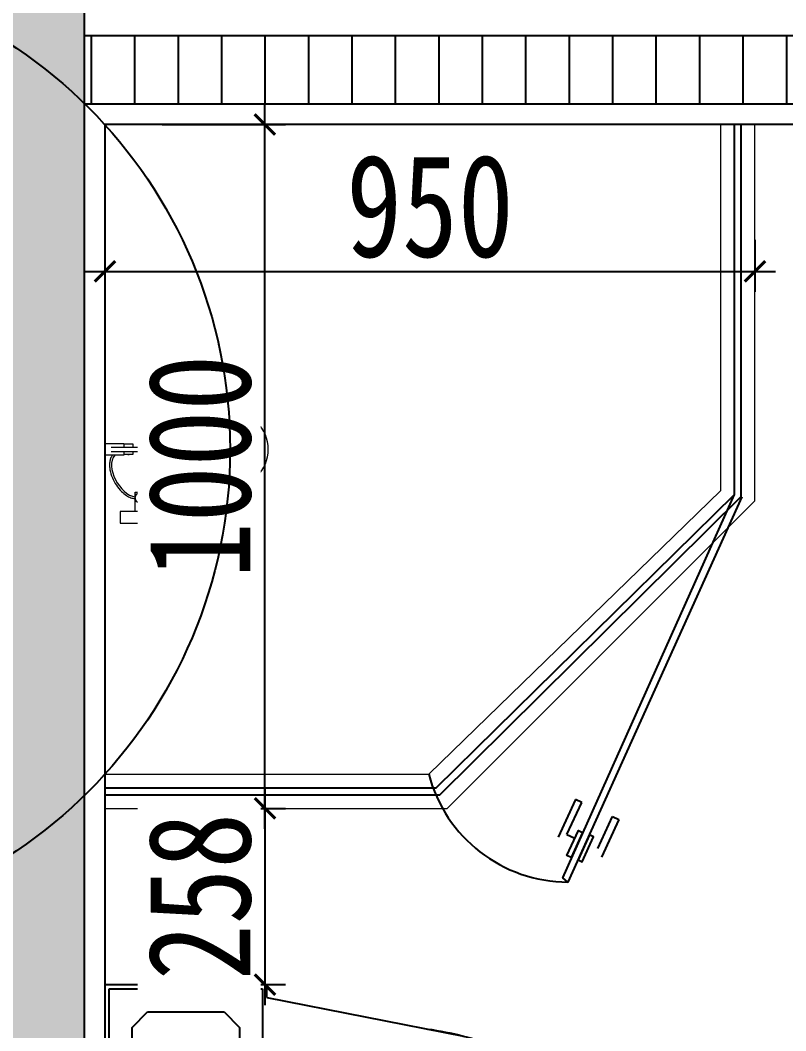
# Model space of a CAD drawing. Header units: millimetres. Extents: x -41640 to 3079702, y -5257903 to 68462.
# Drawn here: x -24765 to -23646, y 45612 to 47090 of the extents above; entities that cross this region are included whole.
import ezdxf

# ---------------------------------------------------------------- set-up
doc = ezdxf.new("R2010")
doc.units = ezdxf.units.MM
doc.header["$LTSCALE"] = 10
doc.layers.get('0').update_dxf_attribs({"color": 255})
doc.layers.get('Defpoints').update_dxf_attribs({"color": 255})
for name, color, linetype in [('0008原建筑墙柱体', 145, 'Continuous'), ('平面家具布置图', 6, 'Continuous'), ('标柱', 6, 'Continuous'), ('细线', 1, 'Continuous')]:
    doc.layers.add(name, color=color, linetype=linetype)
doc.layers.add('墙砖', color=250, linetype='Continuous', lineweight=13)
doc.layers.add('黄安－5', color=250, linetype='Continuous', lineweight=9)
doc.layers.add('家具', color=30, linetype='Continuous', lineweight=13, transparency=0.3)
doc.styles.add('(图框)宋体', font='', dxfattribs={"width": 0.8})
doc.styles.get("Standard").update_dxf_attribs({"font": ''})
doc.styles.get('(图框)宋体').set_extended_font_data('SimSun')
doc.styles.get('Standard').set_extended_font_data('SimSun')
doc.dimstyles.get("Standard").update_dxf_attribs({"dimtxt": 0.18, "dimasz": 0.18, "dimexe": 0.18, "dimexo": 0.0625, "dimgap": 0.09, "dimtad": 0, "dimtih": 1, "dimtoh": 1, "dimdec": 4, "dimzin": 0, "dimdsep": 46, "dimtxsty": 'Standard', "dimcen": 0.09, "dimadec": 0, "dimazin": 0, "dimtfac": 1, "dimtdec": 4, "dimtofl": 0, "dimtmove": 0, "dimatfit": 3, "dimfxl": 1, "dimtolj": 1, "dimtzin": 0, "dimarcsym": 0})

# ---------------------------------------------------------------- blocks, each defined once
blk = doc.blocks.new('hua')
at = {"layer": '家具', "color": 45, "linetype": 'Continuous'}
for p, q in [((297284.6, -907421.1, 0), (297532, -907421.1, 0)), ((297311.2, -907413.9, 0), (297311.2, -907421.1, 0)), ((297532, -907421.1, 0), (297532.9, -907421.1, 0)), ((297284.6, -907430.7, 0), (297532, -907430.7, 0)), ((297311.2, -907430.7, 0), (297311.2, -907437.9, 0)), ((297319.1, -907437.1, 0), (297322.1, -907437.1, 0)), ((297335, -907555.2, 0), (297335, -907515.2, 0)), ((297335, -907515.2, 0), (297359, -907515.2, 0)), ((297346.8, -907515.2, 0), (297372.8, -907515.2, 0)), ((297346.8, -907539.2, 0), (297372.8, -907539.2, 0)), ((297359, -907539.2, 0), (297359, -907555.2, 0)), ((297335, -907555.2, 0), (297359, -907555.2, 0)), ((297359, -907556, 0), (297335, -907556, 0))]:
    blk.add_line(p, q, dxfattribs=at)
at = {"layer": '家具', "color": 45, "linetype": 'Continuous', "elevation": 0}
for points in [[(297311.2, -907437.9), (297271.5, -907437.9), (297271.5, -907413.9), (297311.2, -907413.9)], [(297311.2, -907414.7), (297329.9, -907414.7), (297329.9, -907421.1)], [(297329.9, -907430.7), (297329.9, -907437.1), (297311.2, -907437.1)]]:
    blk.add_lwpolyline(points, dxfattribs=at)
for points in [[(297303, -907580), (297367, -907580), (297367, -907556), (297303, -907556)], [(297335.6, -907556), (297335.6, -907555.2), (297358.5, -907555.2), (297358.5, -907556)]]:
    blk.add_lwpolyline(points, close=True, dxfattribs=at)
at = {"layer": '家具', "color": 45, "linetype": 'Continuous'}
blk.add_circle((297346.8, -907527.2, 0), 12, dxfattribs=at)
for radius, start, end in [(80, 183.4107, 176.5311), (5.6, 238.2015, 120.1881), (4.8, 262.5498, 86.7133)]:
    blk.add_arc((297532.6, -907425.9, 0), radius, start, end, dxfattribs=at)
blk.add_ellipse((297372.8, -907527.2, 0), major_axis=(0, -12), ratio=0.777313, start_param=3.141593, end_param=9.424778, dxfattribs=at)
blk.add_open_spline([(297292.3, -907437.9, 0), (297270.5, -907461.8, 0), (297303, -907522.2, 0), (297335, -907525.1, 0)], degree=3, dxfattribs=at)
blk.add_open_spline([(297287.2, -907437.9, 0), (297286.4, -907439.1, 0), (297285.6, -907440.3, 0), (297283.8, -907443.9, 0), (297282.9, -907446.3, 0), (297281.7, -907451.3, 0), (297281.4, -907453.9, 0), (297281.1, -907459.2, 0), (297281.2, -907461.9, 0), (297282.1, -907470.1, 0), (297283.5, -907475.6, 0), (297287.5, -907486.6, 0), (297290.1, -907492, 0), (297296.2, -907502.2, 0), (297299.8, -907507, 0), (297306.9, -907514.8, 0), (297310.4, -907517.9, 0), (297317, -907522.8, 0), (297320.2, -907524.7, 0), (297326.1, -907527.3, 0), (297328.9, -907528.2, 0), (297332.7, -907528.9, 0), (297333.7, -907529, 0), (297334.7, -907529.1, 0)], degree=3, knots=[3.756406, 3.756406, 3.756406, 3.756406, 8.40819, 8.40819, 16.816381, 16.816381, 25.224571, 25.224571, 33.632762, 33.632762, 50.285733, 50.285733, 66.938703, 66.938703, 83.591674, 83.591674, 97.340067, 97.340067, 108.670994, 108.670994, 118.052631, 118.052631, 121.35316, 121.35316, 121.35316, 121.35316], dxfattribs=at)
blk = doc.blocks.new('sdfg')
at = {"layer": '平面家具布置图', "color": 45}
for p, q in [((405517.8, -36304.4), (405281.3, -36304.4)), ((405281.3, -36323), (405281.3, -36304.4)), ((405281.3, -36323), (404994, -36379.6)), ((405511.8, -36310.6), (405287.3, -36310.6)), ((405511.8, -36804.5), (405511.8, -36310.6)), ((405281.3, -36792.1), (404994, -36735.6)), ((405264.9, -36759.6), (405268, -36765.6)), ((405287.3, -36759.6), (405264.9, -36759.6)), ((405268, -36765.6), (405287.3, -36765.6)), ((405281.3, -36810.5), (405281.3, -36792.1)), ((405517.8, -36810.5), (405281.3, -36810.5)), ((405511.8, -36804.5), (405287.3, -36804.5))]:
    blk.add_line(p, q, dxfattribs=at)
for centre, radius, start, end in [((405074.4, -36689.9), 320.6, 104.5142, 122.0054), ((405107.7, -36818.7), 453.6, 97.7553, 104.5142), ((405023.6, -36608.6), 224.7, 122.0054, 146.4659), ((404946.5, -36557.6), 132.3, 146.4659, 180), ((404946.5, -36557.6), 132.3, 180, 213.5341), ((405023.6, -36506.5), 224.7, 213.5341, 237.9946), ((405074.4, -36425.2), 320.6, 237.9946, 255.4858), ((405107.7, -36296.4), 453.6, 255.4858, 262.2447), ((405135.1, -36926), 201.9, 90.7079, 97.7989)]:
    blk.add_arc(centre, radius, start, end, dxfattribs=at)
at = {"layer": '标柱', "color": 8}
for p, q in [((405287.3, -36310.6), (405287.3, -36400.4)), ((405343.4, -36344.3), (405321, -36366.8)), ((405455.7, -36344.3), (405343.4, -36344.3)), ((405478.1, -36366.8), (405455.7, -36344.3)), ((405321, -36366.8), (405321, -36386.5)), ((405478.1, -36748.4), (405478.1, -36366.8)), ((405365.9, -36431.4), (405321, -36386.5)), ((405332.2, -36445.3), (405287.3, -36400.4)), ((405365.9, -36683.8), (405365.9, -36431.4)), ((405332.2, -36669.8), (405332.2, -36445.3)), ((405287.3, -36490.2), (405262, -36490.2)), ((405287.3, -36490.2), (405287.3, -36624.9)), ((405287.3, -36624.9), (405262, -36624.9)), ((405332.2, -36669.8), (405287.3, -36714.7)), ((405365.9, -36683.8), (405321, -36728.7)), ((405264.9, -36759.6), (405264.9, -36703.5)), ((405287.3, -36703.5), (405287.3, -36714.7)), ((405287.3, -36804.5), (405287.3, -36714.7)), ((405321, -36748.4), (405321, -36728.7)), ((405321, -36748.4), (405343.4, -36770.8)), ((405455.7, -36770.8), (405478.1, -36748.4)), ((405455.7, -36770.8), (405343.4, -36770.8))]:
    blk.add_line(p, q, dxfattribs=at)
for centre in [(405276.1, -36467.8), (405276.1, -36647.4)]:
    blk.add_circle(centre, 11.2, dxfattribs=at)
for centre, radius, start, end in [((405107.7, -36818.7), 429.5, 90, 104.5143), ((405135.1, -36189.1), 201.9, 262.2011, 269.2921), ((405107.7, -36557.6), 168.4, 23.5782, 90), ((405074.4, -36689.9), 296.5, 104.5143, 122.0054), ((405023.6, -36608.6), 200.6, 122.0054, 146.4659), ((404946.5, -36557.6), 108.2, 146.4659, 180), ((404946.5, -36557.6), 108.2, 180, 213.5341), ((405023.6, -36506.5), 200.6, 213.5341, 237.9946), ((405107.7, -36557.6), 168.4, 270, 336.4218), ((405074.4, -36425.2), 296.5, 237.9946, 255.4857), ((405276.1, -36703.5), 11.2, 0, 180), ((405107.7, -36296.4), 429.5, 255.4857, 270)]:
    blk.add_arc(centre, radius, start, end, dxfattribs=at)
blk = doc.blocks.new('_ArchTick')
at = {"color": 0, "linetype": 'ByBlock', "const_width": 0.15}
blk.add_lwpolyline([(-0.5, -0.5), (0.5, 0.5)], dxfattribs=at)
blk = doc.blocks.new('*D561')
at = {"color": 250, "lineweight": -2}
for p, q in [((-36286.1, 46276.5), (-36286.1, 45616.5)), ((-36158.7, 46246.5), (-36316.1, 46246.5)), ((-36136.1, 45646.5), (-36316.1, 45646.5))]:
    blk.add_line(p, q, dxfattribs=at)
at = {"layer": 'Defpoints', "color": 0, "lineweight": 30}
for p in [(-36128.7, 46246.5), (-36286.1, 45646.5), (3064961.4, 45646.5)]:
    blk.add_point(p, dxfattribs=at)
at = {"color": 250, "lineweight": -2, "xscale": 30, "yscale": 30, "zscale": 30}
for p, rotation in [((-36286.1, 46246.5), 90), ((-36286.1, 45646.5), 270)]:
    blk.add_blockref('_ArchTick', p, dxfattribs=dict(at, rotation=rotation))
at = {"color": 45, "insert": (-36381.1, 45946.5), "char_height": 150, "attachment_point": 5, "rotation": 90, "style": '(图框)宋体', "bg_fill": 3, "box_fill_scale": 1.1, "bg_fill_color": 256, "bg_fill_true_color": 13158600, "bg_fill_transparency": 5547808}
blk.add_mtext('600', dxfattribs=at)
blk = doc.blocks.new('_Dot')
at = {"color": 0, "linetype": 'ByBlock', "lineweight": -2}
blk.add_line((-0.5, 0), (-1, 0), dxfattribs=at)
at = {"color": 0, "linetype": 'ByBlock', "const_width": 0.5}
blk.add_lwpolyline([(-0.25, 0, 1), (0.25, 0, 1)], format="xyb", close=True, dxfattribs=at)
blk = doc.blocks.new('DOT')
at = {"color": 0, "linetype": 'ByBlock'}
blk.add_line((-0.35, 0), (-1, 0), dxfattribs=at)
at = {"color": 0, "linetype": 'ByBlock', "const_width": 0.35}
blk.add_lwpolyline([(-0.175, 0, 1), (0.175, 0, 1)], format="xyb", close=True, dxfattribs=at)
blk = doc.blocks.new('*D571')
at = {"color": 250, "lineweight": -2}
for p, q in [((-25860, 45177), (-25860, 47487)), ((-25710, 47457), (-25890, 47457)), ((-25710, 45207), (-25890, 45207))]:
    blk.add_line(p, q, dxfattribs=at)
at = {"layer": 'Defpoints', "color": 0, "lineweight": 30}
for p in [(-25860, 47457), (3075618.7, 47457), (-25471.3, 45207)]:
    blk.add_point(p, dxfattribs=at)
at = {"color": 250, "lineweight": -2, "xscale": 30, "yscale": 30, "zscale": 30}
for p, rotation in [((-25860, 47457), 90), ((-25860, 45207), 270)]:
    blk.add_blockref('_ArchTick', p, dxfattribs=dict(at, rotation=rotation))
at = {"color": 45, "insert": (-25955, 46332), "char_height": 150, "attachment_point": 5, "rotation": 90, "style": '(图框)宋体', "bg_fill": 3, "box_fill_scale": 1.1, "bg_fill_color": 256, "bg_fill_true_color": 13158600, "bg_fill_transparency": 15130364}
blk.add_mtext('2250', dxfattribs=at)
blk = doc.blocks.new('*D456')
at = {"color": 250, "lineweight": -2}
for p, q in [((-24641.3, 46768.5), (-24641.3, 46692.2)), ((-23691.3, 46768.5), (-23691.3, 46692.2)), ((-24671.3, 46722.2), (-23661.3, 46722.2))]:
    blk.add_line(p, q, dxfattribs=at)
at = {"layer": 'Defpoints', "color": 0, "lineweight": 30}
for p in [(-24641.3, 46798.5), (-23691.3, 46798.5), (-23691.3, 46722.2)]:
    blk.add_point(p, dxfattribs=at)
at = {"color": 250, "lineweight": -2, "xscale": 30, "yscale": 30, "zscale": 30, "rotation": 180}
blk.add_blockref('_ArchTick', (-24641.3, 46722.2), dxfattribs=at)
at = {"color": 250, "lineweight": -2, "xscale": 30, "yscale": 30, "zscale": 30}
blk.add_blockref('_ArchTick', (-23691.3, 46722.2), dxfattribs=at)
at = {"color": 45, "insert": (-24166.3, 46817.2), "char_height": 150, "attachment_point": 5, "style": '(图框)宋体', "bg_fill": 3, "box_fill_scale": 1.1, "bg_fill_color": 256, "bg_fill_true_color": 13158600, "bg_fill_transparency": 14104200}
blk.add_mtext('950', dxfattribs=at)
blk = doc.blocks.new('*D457')
at = {"color": 250, "lineweight": -2}
for p, q in [((-24407.5, 45907), (-24407.5, 46967)), ((-24557.5, 46937), (-24377.5, 46937)), ((-24557.5, 45937), (-24377.5, 45937))]:
    blk.add_line(p, q, dxfattribs=at)
at = {"layer": 'Defpoints', "color": 0, "lineweight": 30}
for p in [(-24654, 46937), (-24407.5, 46937), (-24654, 45937)]:
    blk.add_point(p, dxfattribs=at)
at = {"color": 250, "lineweight": -2, "xscale": 30, "yscale": 30, "zscale": 30}
for p, rotation in [((-24407.5, 46937), 90), ((-24407.5, 45937), 270)]:
    blk.add_blockref('_ArchTick', p, dxfattribs=dict(at, rotation=rotation))
at = {"color": 45, "insert": (-24502.5, 46437), "char_height": 150, "attachment_point": 5, "rotation": 90, "style": '(图框)宋体', "bg_fill": 3, "box_fill_scale": 1.1, "bg_fill_color": 256, "bg_fill_true_color": 13158600, "bg_fill_transparency": 14104200}
blk.add_mtext('1000', dxfattribs=at)
blk = doc.blocks.new('*D578')
at = {"color": 250, "lineweight": -2}
for p, q in [((-24407.5, 45967), (-24407.5, 45649.2)), ((-24557.5, 45937), (-24377.5, 45937)), ((-24557.5, 45679.2), (-24377.5, 45679.2))]:
    blk.add_line(p, q, dxfattribs=at)
at = {"layer": 'Defpoints', "color": 0, "lineweight": 30}
for p in [(-24641.3, 45937), (-24641.3, 45679.2)]:
    blk.add_point(p, dxfattribs=at)
at = {"color": 45, "insert": (-24502.5, 45808.1), "char_height": 150, "attachment_point": 5, "rotation": 90, "style": '(图框)宋体', "bg_fill": 3, "box_fill_scale": 1.1, "bg_fill_color": 256, "bg_fill_true_color": 13158600, "bg_fill_transparency": 0}
blk.add_mtext('258', dxfattribs=at)
at = {"layer": 'Defpoints', "color": 0, "lineweight": 30}
blk.add_point((-24407.5, 45679.2), dxfattribs=at)
at = {"color": 250, "lineweight": -2, "xscale": 30, "yscale": 30, "zscale": 30}
for p, rotation in [((-24407.5, 45937), 90), ((-24407.5, 45679.2), 270)]:
    blk.add_blockref('_ArchTick', p, dxfattribs=dict(at, rotation=rotation))

msp = doc.modelspace()

# ---------------------------------------------------------------- hatches: boundary and pattern name
at = {"layer": '0008原建筑墙柱体'}
msp.add_hatch(color=252, dxfattribs=at).paths.add_polyline_path([(-24671.3, 50657), (-24871.3, 50657), (-24871.3, 44607), (-24671.3, 44607)])

# ---------------------------------------------------------------- linework, layer by layer
at = {"color": 7}
msp.add_line((-24671.3, 44607), (-24671.3, 51457), dxfattribs=at)
at = {"color": 7, "ltscale": 0.5}
msp.add_line((-22371.1, 46967), (-24671.3, 46967), dxfattribs=at)
msp.add_lwpolyline([(-24671.3, 47067), (-22271.1, 47067), (-22271.1, 46657)], dxfattribs=at)
at = {"color": 45, "ltscale": 0.5}
msp.add_lwpolyline([(-22401.1, 45857), (-22401.1, 46937), (-24641.3, 46937), (-24641.3, 44937), (-22401.1, 44937), (-22401.1, 45007)], dxfattribs=at)
at = {"color": 250}
for points in [[(-24641.3, 45957), (-24152, 45957), (-23711.3, 46393), (-23711.3, 46937)], [(-24641.3, 45967), (-24157.1, 45967), (-23721.3, 46396.2), (-23721.3, 46937)], [(-23710.6, 46392.8), (-23964.7, 45829.1), (-23972.3, 45835.6), (-23721.3, 46396.2)]]:
    msp.add_lwpolyline(points, dxfattribs=at)
msp.add_arc((-23963.4, 46040.7), 211.6, 194.6946, 269.6543, dxfattribs=at)
at = {"layer": '家具', "color": 45}
for points in [[(-24641.3, 45937), (-24141.3, 45937), (-23691.3, 46386.9), (-23691.3, 46937)], [(-23741.3, 46402), (-23741.3, 46937)], [(-24641.3, 45987), (-24168.1, 45987), (-23741.3, 46402)]]:
    msp.add_lwpolyline(points, dxfattribs=at)
at = {"layer": '细线', "color": 8}
for p, q in [((-23953.5, 45950), (-23979, 45894.7)), ((-23966.1, 45898.7), (-23944.4, 45945.8)), ((-23944.4, 45945.8), (-23953.5, 45950)), ((-23921, 45878.1), (-23899.4, 45925.1)), ((-23890.2, 45920.9), (-23915.7, 45865.6)), ((-23899.4, 45925.1), (-23890.2, 45920.9)), ((-23966.1, 45898.7), (-23954.4, 45893.4))]:
    msp.add_line(p, q, dxfattribs=at)
for points in [[(-23943.4, 45901.6), (-23960.1, 45865.3), (-23966.1, 45868), (-23949.4, 45904.4)], [(-23933.2, 45898.1), (-23949.9, 45861.8), (-23943.9, 45859), (-23927.2, 45895.4)]]:
    msp.add_lwpolyline(points, close=True, dxfattribs=at)

# ---------------------------------------------------------------- block references
at = {"layer": '墙砖', "xscale": 0.7000000001862645, "yscale": 0.7000000001862645, "zscale": 0.7}
msp.add_blockref('hua', (-232731.4, 681660.2, 0), dxfattribs=at)
at = {"layer": '黄安－5', "linetype": 'ByBlock', "xscale": -1}
msp.add_blockref('sdfg', (380876.5, 81983.6), dxfattribs=at)

# ---------------------------------------------------------------- next in the draw order: dimensions: what is measured, and where the dimension line sits
at = {"color": 250}
dim = msp.add_linear_dim(base=(-36286.1, 45646.5), p1=(-36128.7, 46246.5), p2=(3064961.4, 45646.5), angle=90, dimstyle='Standard', override={"dimtxt": 150, "dimasz": 30, "dimexe": 30, "dimexo": 30, "dimgap": 20, "dimtad": 1, "dimtih": 0, "dimtoh": 0, "dimdec": 0, "dimzin": 8, "dimdsep": 44, "dimtxsty": '(图框)宋体', "dimblk": 'ArchTick', "dimcen": 0.6, "dimdle": 30, "dimclrd": 250, "dimclre": 250, "dimclrt": 45, "dimtdec": 0, "dimtofl": 1, "dimtmove": 1, "dimldrblk": 'DOT', "dimfxl": 150, "dimfxlon": 1, "dimtfill": 1, "dimtolj": 0, "dimtzin": 8, "dimarcsym": 1}, dxfattribs=at)
dim.commit()
dim.dimension.update_dxf_attribs({"geometry": '*D561', "text_midpoint": (-36381.1, 45946.5)})

# ---------------------------------------------------------------- next in the draw order: dimensions: what is measured, and where the dimension line sits
dim = msp.add_linear_dim(base=(-25860, 47457), p1=(-25471.3, 45207), p2=(3075618.7, 47457), angle=90, dimstyle='Standard', override={"dimtxt": 150, "dimasz": 30, "dimexe": 30, "dimexo": 30, "dimgap": 20, "dimtad": 1, "dimtih": 0, "dimtoh": 0, "dimdec": 0, "dimzin": 8, "dimdsep": 44, "dimtxsty": '(图框)宋体', "dimblk": 'ArchTick', "dimcen": 0.6, "dimdle": 30, "dimclrd": 250, "dimclre": 250, "dimclrt": 45, "dimtdec": 0, "dimtofl": 1, "dimtmove": 1, "dimldrblk": 'DOT', "dimfxl": 150, "dimfxlon": 1, "dimtfill": 1, "dimtolj": 0, "dimtzin": 8, "dimarcsym": 1}, dxfattribs=at)
dim.commit()
dim.dimension.update_dxf_attribs({"geometry": '*D571', "text_midpoint": (-25955, 46332)})

# ---------------------------------------------------------------- next in the draw order: dimensions: what is measured, and where the dimension line sits
dim = msp.add_linear_dim(base=(-23691.3, 46722.2), p1=(-24641.3, 46798.5), p2=(-23691.3, 46798.5), dimstyle='Standard', override={"dimtxt": 150, "dimasz": 30, "dimexe": 30, "dimexo": 30, "dimgap": 20, "dimtad": 1, "dimtih": 0, "dimtoh": 0, "dimdec": 0, "dimzin": 8, "dimdsep": 44, "dimtxsty": '(图框)宋体', "dimblk": 'ArchTick', "dimcen": 0.6, "dimdle": 30, "dimclrd": 250, "dimclre": 250, "dimclrt": 45, "dimtdec": 0, "dimtofl": 1, "dimtmove": 1, "dimldrblk": 'DOT', "dimfxl": 150, "dimfxlon": 1, "dimtfill": 1, "dimtolj": 0, "dimtzin": 8, "dimarcsym": 1}, dxfattribs=at)
dim.commit()
dim.dimension.update_dxf_attribs({"geometry": '*D456', "text_midpoint": (-24166.3, 46817.2)})

# ---------------------------------------------------------------- next in the draw order: dimensions: what is measured, and where the dimension line sits
dim = msp.add_linear_dim(base=(-24407.5, 46937), p1=(-24654, 45937), p2=(-24654, 46937), angle=90, dimstyle='Standard', override={"dimtxt": 150, "dimasz": 30, "dimexe": 30, "dimexo": 30, "dimgap": 20, "dimtad": 1, "dimtih": 0, "dimtoh": 0, "dimdec": 0, "dimzin": 8, "dimdsep": 44, "dimtxsty": '(图框)宋体', "dimblk": 'ArchTick', "dimcen": 0.6, "dimdle": 30, "dimclrd": 250, "dimclre": 250, "dimclrt": 45, "dimtdec": 0, "dimtofl": 1, "dimtmove": 1, "dimldrblk": 'DOT', "dimfxl": 150, "dimfxlon": 1, "dimtfill": 1, "dimtolj": 0, "dimtzin": 8, "dimarcsym": 1}, dxfattribs=at)
dim.commit()
dim.dimension.update_dxf_attribs({"geometry": '*D457', "text_midpoint": (-24502.5, 46437)})

# ---------------------------------------------------------------- next in the draw order: hatches: boundary and pattern name
h = msp.add_hatch()
h.set_pattern_fill('ANSI31', color=250, scale=20, angle=45, style=0)
h.set_pattern_definition([(90, (-3286655.98, 3454718.95), (-63.5, 1e-14), [])])
h.paths.add_polyline_path([(-22271.1, 47067), (-24671.3, 47067), (-24671.3, 46967), (-22271.1, 46967)])

# ---------------------------------------------------------------- next in the draw order: dimensions: what is measured, and where the dimension line sits
dim = msp.add_linear_dim(base=(-24407.5, 45679.2), p1=(-24641.3, 45937), p2=(-24641.3, 45679.2), angle=90, dimstyle='Standard', override={"dimtxt": 150, "dimasz": 30, "dimexe": 30, "dimexo": 30, "dimgap": 20, "dimtad": 1, "dimtih": 0, "dimtoh": 0, "dimdec": 0, "dimzin": 8, "dimdsep": 44, "dimtxsty": '(图框)宋体', "dimblk": 'ArchTick', "dimcen": 0.6, "dimdle": 30, "dimclrd": 250, "dimclre": 250, "dimclrt": 45, "dimtdec": 0, "dimtofl": 1, "dimtmove": 1, "dimldrblk": 'DOT', "dimfxl": 150, "dimfxlon": 1, "dimtfill": 1, "dimtolj": 0, "dimtzin": 8, "dimarcsym": 1}, dxfattribs=at)
dim.commit()
dim.dimension.update_dxf_attribs({"geometry": '*D578', "text_midpoint": (-24407.5, 45808.1), "dimtype": 160})

# ---------------------------------------------------------------- next in the draw order: linework, layer by layer
at = {"color": 7, "ltscale": 0.5}
msp.add_circle((-25166.1, 46461.8, 0), 707.7, dxfattribs=at)

doc.saveas('drawing.dxf')
